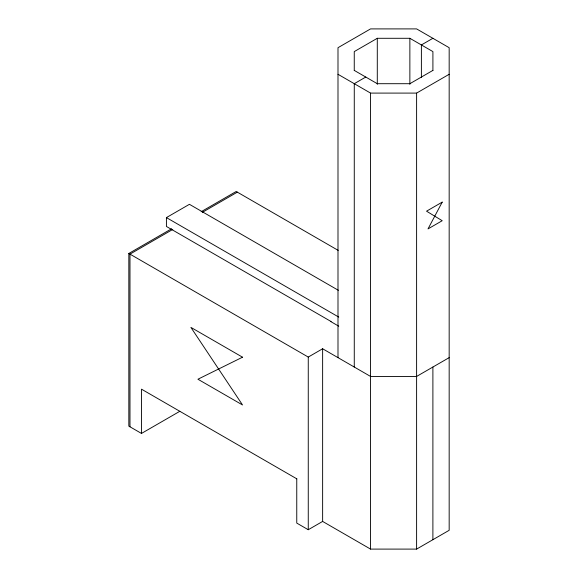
<?xml version="1.0" encoding="UTF-8"?>
<svg xmlns="http://www.w3.org/2000/svg" width="578" height="578" viewBox="0 0 578 578"><rect width="100%" height="100%" fill="white"/><g stroke="black" fill="none" stroke-linecap="round" stroke-linejoin="round"><path stroke-width="0.87" d="M432.908 70.538L432.908 51.594L409.867 38.293L377.29 38.293L354.256 51.594L354.256 70.538M365.773 77.047L354.271 83.687L354.271 367.037M432.893 38.3L421.391 44.94L421.391 77.43M331.093 321.527L166.421 226.453L166.421 217.595L189.425 204.316L338.376 290.308M432.908 70.4L409.867 83.702L377.29 83.702L354.256 70.4M179.823 411.298L141.48 433.435L128.829 426.13L128.829 253.467L171.615 228.765M201.173 211.7L236.185 191.484L338.202 250.39M172.764 229.43L129.978 254.132L129.978 426.795M202.322 212.364L237.334 192.149M337.993 74.287L370.556 93.094L416.608 93.094L449.171 74.287M128.829 253.467L308.262 357.067L322.632 348.765L370.556 376.437L416.608 376.437L449.171 357.637M296.76 478.815L296.76 523.09L308.262 529.73L322.632 521.428L370.556 549.1L416.608 549.1L449.171 530.301L449.171 47.699L416.608 28.9L370.556 28.9L337.993 47.699L337.993 357.637M166.421 217.595L338.766 317.098M330.695 321.534L338.744 326.187M296.868 478.873L141.48 389.16L141.48 433.435M432.893 367.037L432.893 539.7M416.608 93.094L416.608 549.1M409.867 38.293L409.867 84.316M377.29 38.293L377.29 84.316M370.556 93.094L370.556 549.1M322.632 348.765L322.632 521.428M308.262 357.067L308.262 529.73M442.213 202.127L428.002 228.917L442.213 220.717L426.535 211.187L442.213 202.127M242.536 357.197L197.922 379.226L242.536 404.976L190.885 327.379L242.536 357.197"/></g></svg>
